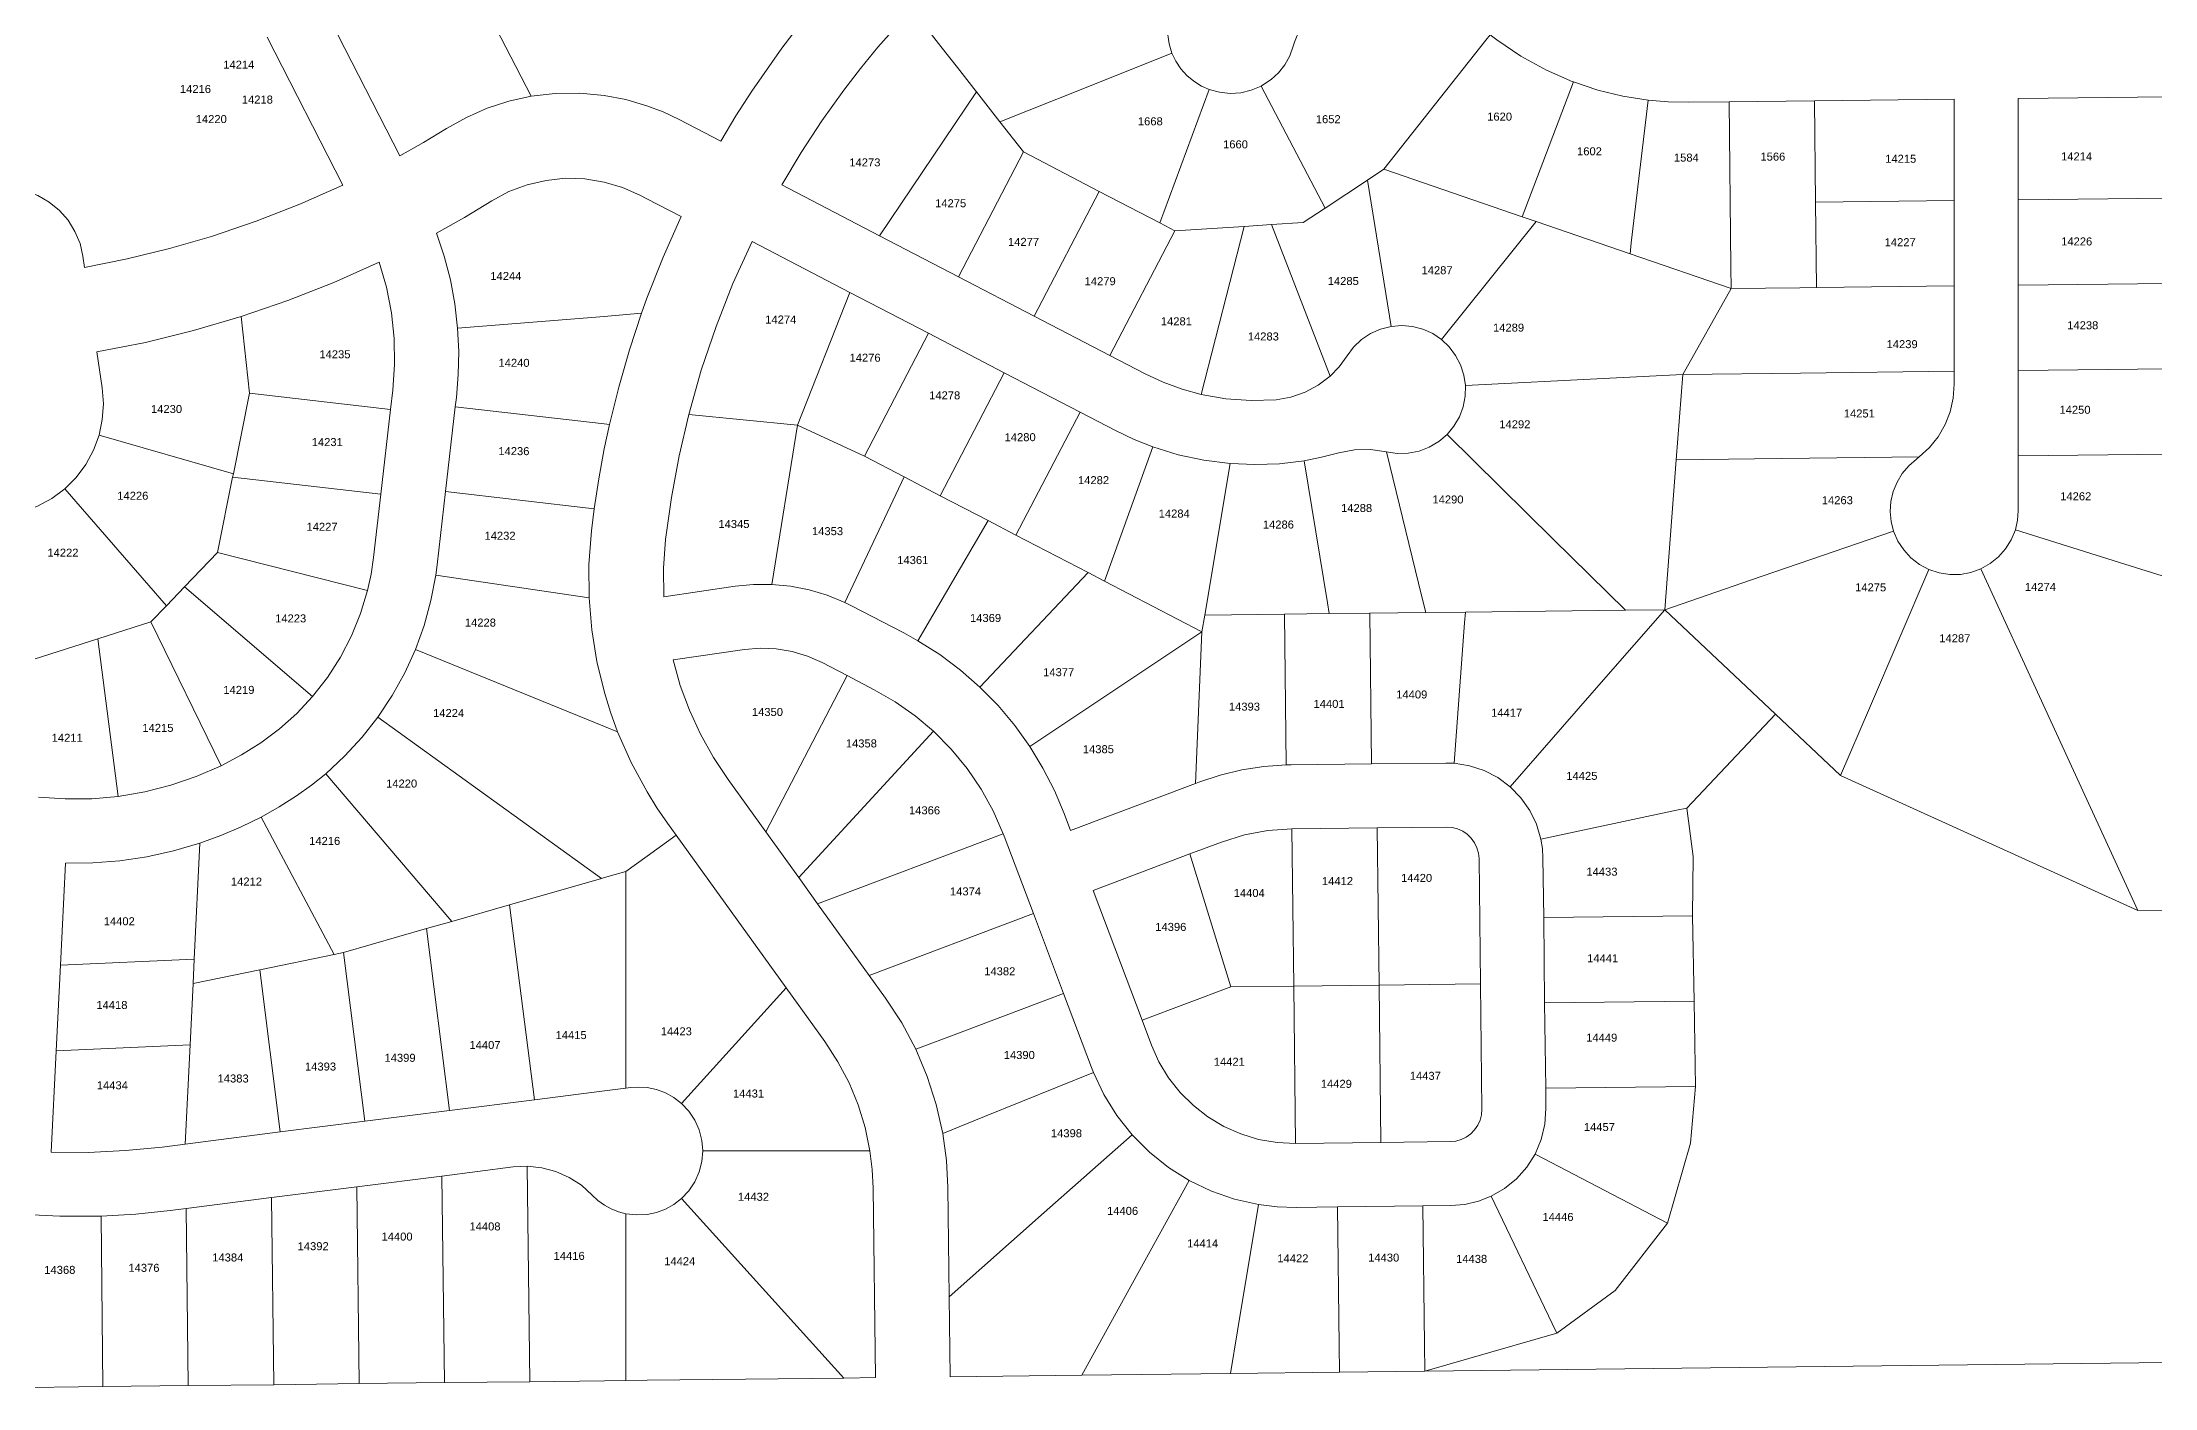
# Model space of a CAD drawing. Header units: feet. Extents: x 865220 to 2866543, y -2240498 to 973965.
# Drawn here: x 2857651 to 2859631, y 963462 to 964723 of the extents above; entities that cross this region are included whole.
import ezdxf
from ezdxf.enums import TextEntityAlignment as Align

# ---------------------------------------------------------------- set-up
doc = ezdxf.new("R2010")
doc.units = ezdxf.units.FT
doc.header["$LTSCALE"] = 0.015
doc.header["$MEASUREMENT"] = 0
doc.layers.add('Dakota County Addresses', color=7, linetype='Continuous')
doc.layers.add('Dakota County Parcels', color=7, linetype='Continuous')
doc.styles.add('Dimensions 100', font='arial.ttf')

# ---------------------------------------------------------------- blocks, each defined once
blk = doc.blocks.new('ACMAP_ANN_TEMPLATE_Dakota County Addresses')
at = {"layer": 'Dakota County Addresses', "style": 'Dimensions 100'}
blk.add_attdef('DakotaCountyAddress', text='', height=50, dxfattribs=at).set_placement((0, 0), align=Align.CENTER)

msp = doc.modelspace()

# ---------------------------------------------------------------- linework, layer by layer
at = {"layer": 'Dakota County Parcels', "lineweight": 5, "ltscale": 100}
for p, q in [((2858023.6, 964839.7), (2858109.4, 964672.4)), ((2857986.5, 964616.6), (2857915.5, 964755)), ((2857933.1, 964589.2), (2857862.1, 964727.7)), ((2858526.8, 964676.5), (2858436, 964541.7)), ((2858548.7, 964648.5), (2858526.8, 964676.5)), ((2858793.5, 964682), (2858853.4, 964567.5)), ((2859086.1, 964685.9), (2859038.2, 964559.5)), ((2859232, 964667.2), (2859312, 964668.1)), ((2859443.1, 964669.7), (2859312, 964668.1)), ((2859313.1, 964573.2), (2859312, 964668.1)), ((2859443.1, 964669.7), (2859443.1, 964574.7)), ((2859642.9, 964672), (2859503.1, 964670.3)), ((2859503.1, 964670.3), (2859503.1, 964575.3)), ((2858248.1, 964650.7), (2858287.2, 964630.4)), ((2858570.8, 964620.2), (2858548.7, 964648.5)), ((2859194.1, 964666.8), (2859232, 964667.2)), ((2858570.8, 964620.2), (2858510, 964503.2)), ((2858641.8, 964583.2), (2858570.8, 964620.2)), ((2858344.4, 964589.4), (2858436, 964541.7)), ((2858893.2, 964593.9), (2858853.4, 964567.5)), ((2858908.6, 964604), (2858893.2, 964593.9)), ((2858915.5, 964456.7), (2858893.2, 964593.9)), ((2859038.2, 964559.5), (2858908.6, 964604)), ((2858641.8, 964583.2), (2858580.9, 964466.3)), ((2858698.5, 964553.7), (2858641.8, 964583.2)), ((2859443.1, 964574.7), (2859313.1, 964573.2)), ((2859314, 964493.2), (2859313.1, 964573.2)), ((2859443.1, 964574.7), (2859443.1, 964494.7)), ((2859642.9, 964577), (2859503.1, 964575.3)), ((2859503.1, 964575.3), (2859503.1, 964495.3)), ((2858712.7, 964546.3), (2858698.5, 964553.7)), ((2858777.5, 964550.4), (2858712.7, 964546.3)), ((2858737.4, 964392.9), (2858777.5, 964550.4)), ((2858803.1, 964552.1), (2858777.5, 964550.4)), ((2858832.8, 964554), (2858803.1, 964552.1)), ((2858803.1, 964552.1), (2858858.2, 964410)), ((2858853.4, 964567.5), (2858832.8, 964554)), ((2859051.3, 964555), (2858962.6, 964444.3)), ((2859051.3, 964555), (2859038.2, 964559.5)), ((2859139.2, 964524.8), (2859051.3, 964555)), ((2858316.5, 964536.3), (2858408.1, 964488.6)), ((2858436, 964541.7), (2858510, 964503.2)), ((2858712.7, 964546.3), (2858651.9, 964429.4)), ((2857689.4, 964522.5), (2857691, 964511.9)), ((2859233.9, 964492.2), (2859139.2, 964524.8)), ((2858510, 964503.2), (2858580.9, 964466.3)), ((2859188.6, 964411.7), (2859233.9, 964492.2)), ((2859314, 964493.2), (2859443.1, 964494.7)), ((2859443.1, 964414.6), (2859443.1, 964494.7)), ((2859642.9, 964497), (2859503.1, 964495.3)), ((2859503.1, 964495.3), (2859503.1, 964415.3)), ((2858408.1, 964488.6), (2858359, 964364)), ((2858408.1, 964488.6), (2858481.8, 964450.3)), ((2857845.6, 964394.1), (2857837.6, 964465.9)), ((2858580.9, 964466.3), (2858651.9, 964429.4)), ((2857707.5, 964399), (2857702.6, 964432.7)), ((2858421.8, 964334.9), (2858481.8, 964450.3)), ((2858481.8, 964450.3), (2858552.8, 964413.3)), ((2858492.8, 964298), (2858552.8, 964413.3)), ((2858552.8, 964413.3), (2858623.8, 964376.4)), ((2858651.9, 964429.4), (2858684.9, 964412.3)), ((2859188.6, 964411.7), (2859120.3, 964408.2)), ((2859188.6, 964411.7), (2859182.5, 964331.7)), ((2859443.1, 964402.4), (2859443.1, 964414.6)), ((2859642.9, 964417), (2859503.1, 964415.3)), ((2859503.1, 964415.3), (2859503.1, 964335.3)), ((2857830.4, 964318.5), (2857845.6, 964394.1)), ((2857845.6, 964394.1), (2857977.8, 964378.9)), ((2857977.8, 964378.9), (2857979.8, 964396.8)), ((2859120.3, 964408.2), (2858984.9, 964401.2)), ((2857968.6, 964299.4), (2857977.8, 964378.9)), ((2858029.3, 964301.9), (2858038.4, 964381.4)), ((2858038.4, 964381.4), (2858039.4, 964389.9)), ((2858359, 964364), (2858257.2, 964374.1)), ((2858563.8, 964261.1), (2858623.8, 964376.4)), ((2858623.8, 964376.4), (2858657.2, 964359)), ((2857830.4, 964318.5), (2857704.5, 964354.8)), ((2858359, 964364), (2858334.9, 964214.8)), ((2858359, 964364), (2858421.8, 964334.9)), ((2858967.8, 964355.4), (2859067.3, 964257.3)), ((2858421.8, 964334.9), (2858458.9, 964315.7)), ((2858646.8, 964217.9), (2858692, 964343.8)), ((2858910.9, 964339.2), (2858944.2, 964203.2)), ((2859182.5, 964331.7), (2859171.8, 964191.1)), ((2859410.2, 964334.3), (2859407.6, 964332.3)), ((2859642.9, 964337), (2859503.1, 964335.3)), ((2859503.1, 964335.3), (2859503.1, 964283.9)), ((2857815.4, 964244.6), (2857829.7, 964315.4)), ((2857829.7, 964315.4), (2857830.4, 964318.5)), ((2857968.6, 964299.4), (2857829.7, 964315.4)), ((2858458.9, 964315.7), (2858403.4, 964197.9)), ((2858458.9, 964315.7), (2858492.8, 964298)), ((2858740.8, 964186.1), (2858764.5, 964328.1)), ((2858833.8, 964330.8), (2858855.7, 964197.4)), ((2857767.6, 964194.8), (2857672.4, 964304.5)), ((2857961.7, 964240), (2857968.6, 964299.4)), ((2858021.3, 964233.1), (2858029.3, 964301.9)), ((2858029.3, 964301.9), (2858168.5, 964285.8)), ((2858492.8, 964298), (2858537.6, 964274.8)), ((2858165.9, 964265), (2858168.5, 964285.8)), ((2858471.9, 964162), (2858537.6, 964274.8)), ((2858537.6, 964274.8), (2858563.8, 964261.1)), ((2858563.8, 964261.1), (2858631.5, 964225.9)), ((2859067.3, 964257.3), (2859134.9, 964190.7)), ((2857784.6, 964212.5), (2857815.4, 964244.6)), ((2857815.4, 964244.6), (2857956.1, 964209)), ((2858020, 964223.4), (2858021.3, 964233.1)), ((2858020, 964223.4), (2858163.7, 964202.1)), ((2858233.7, 964203.3), (2858300.6, 964213.1)), ((2858530, 964118.5), (2858631.5, 964225.9)), ((2858631.5, 964225.9), (2858646.8, 964217.9)), ((2858646.8, 964217.9), (2858738.1, 964170.4)), ((2857753.1, 964179.7), (2857767.6, 964194.8)), ((2857767.6, 964194.8), (2857784.6, 964212.5)), ((2857784.6, 964212.5), (2857904.7, 964109.7)), ((2858403.4, 964197.9), (2858409.7, 964194.7)), ((2858409.7, 964194.7), (2858458.7, 964169.3)), ((2858855.7, 964197.4), (2858857.3, 964187.4)), ((2858944.2, 964203.2), (2858947.8, 964188.5)), ((2857703.5, 964163.9), (2857753.1, 964179.7)), ((2857753.1, 964179.7), (2857818.9, 964044.9)), ((2858738.1, 964170.4), (2858740.8, 964186.1)), ((2858815.4, 964187), (2858740.8, 964186.1)), ((2858857.3, 964187.4), (2858815.4, 964187)), ((2858815.4, 964187), (2858817, 964045.6)), ((2858895.4, 964187.9), (2858857.3, 964187.4)), ((2858947.8, 964188.5), (2858895.4, 964187.9)), ((2858897, 964046.6), (2858895.4, 964187.9)), ((2858985, 964188.9), (2858947.8, 964188.5)), ((2859134.9, 964190.7), (2858985, 964188.9)), ((2859114.5, 964125.5), (2859171.8, 964191.1)), ((2859134.9, 964190.7), (2859171.8, 964191.1)), ((2859171.8, 964191.1), (2859171.8, 964191.1)), ((2857643.6, 964144.8), (2857703.5, 964163.9)), ((2857703.5, 964163.9), (2857722.5, 964016.1)), ((2858242.4, 964144), (2858309.3, 964153.8)), ((2858458.7, 964169.3), (2858471.9, 964162)), ((2858738.1, 964170.4), (2858576.8, 964062.8)), ((2858738.1, 964170.4), (2858731.9, 964028.2)), ((2858382.1, 964141.5), (2858405.5, 964129.3)), ((2858329.3, 963982.9), (2858405.5, 964129.3)), ((2858405.5, 964129.3), (2858431, 964116)), ((2859114.5, 964125.5), (2859026.9, 964025.2)), ((2858175.4, 963939.2), (2857965.9, 964090.5)), ((2858360.2, 963940), (2858486.5, 964077.1)), ((2859192.6, 964005.2), (2859275.6, 964093.1)), ((2859275.6, 964093.1), (2859336.3, 964035.7)), ((2858035.1, 963898.9), (2857917, 964037.4)), ((2858821.6, 964045.7), (2858817, 964045.6)), ((2858821.6, 964045.7), (2858897, 964046.6)), ((2858897, 964046.6), (2858966.6, 964047.4)), ((2858974.4, 964047.2), (2858966.6, 964047.4)), ((2859615.2, 963909), (2859336.3, 964035.7)), ((2858329.3, 963982.9), (2858294, 964032)), ((2858614.9, 963984.1), (2858731.9, 964028.2)), ((2858731.9, 964028.2), (2858735.3, 964029.5)), ((2857924.8, 963867.8), (2857856.4, 963996.7)), ((2858608.9, 964000), (2858614.9, 963984.1)), ((2859198.3, 963959.8), (2859192.6, 964005.2)), ((2858245.3, 963979.8), (2858237.2, 963991.1)), ((2858348.3, 963836.7), (2858245.3, 963979.8)), ((2858360.2, 963940), (2858329.3, 963982.9)), ((2858377.9, 963915.5), (2858551.9, 963981.1)), ((2858551.9, 963981.1), (2858552.8, 963978.8)), ((2858552.8, 963978.8), (2858580.1, 963906.3)), ((2858822.3, 963985.7), (2858902.3, 963986.7)), ((2858822.3, 963985.7), (2858824.1, 963838.3)), ((2858902.3, 963986.7), (2858967.3, 963987.4)), ((2858902.3, 963986.7), (2858904, 963839.2)), ((2857793.7, 963863.4), (2857799, 963972.2)), ((2858636.1, 963927.9), (2858726.7, 963962.1)), ((2858726.7, 963962.1), (2858756.5, 963973.3)), ((2858765.1, 963837.6), (2858726.7, 963962.1)), ((2858997.7, 963957.8), (2858999, 963840.3)), ((2859057.6, 963958.5), (2859058.3, 963902.5)), ((2859197.9, 963904.1), (2859198.3, 963959.8)), ((2857668.3, 963857.9), (2857673, 963953.6)), ((2858089.3, 963914.4), (2858175.4, 963939.2)), ((2858198.1, 963945.7), (2858198.1, 963742.6)), ((2858377.9, 963915.5), (2858360.2, 963940)), ((2858636.1, 963927.9), (2858682, 963806.2)), ((2858011.5, 963892.1), (2858035.1, 963898.9)), ((2858035.1, 963898.9), (2858089.3, 963914.4)), ((2858112.5, 963731.7), (2858089.3, 963914.4)), ((2858426.3, 963848.3), (2858377.9, 963915.5)), ((2858580.1, 963906.3), (2858426.3, 963848.3)), ((2858580.1, 963906.3), (2858608.4, 963831.4)), ((2859197.9, 963904.1), (2859058.3, 963902.5)), ((2859058.3, 963902.5), (2859059.2, 963822.5)), ((2859199.2, 963824.2), (2859197.9, 963904.1)), ((2859615.2, 963909), (2859643, 963909.3)), ((2857933.7, 963869.7), (2858011.5, 963892.1)), ((2858033.1, 963721.6), (2858011.5, 963892.1)), ((2857664.4, 963777.6), (2857668.3, 963857.9)), ((2857668.3, 963857.9), (2857793.7, 963863.4)), ((2857792.6, 963840.7), (2857793.7, 963863.4)), ((2857855.1, 963853.5), (2857924.8, 963867.8)), ((2857924.8, 963867.8), (2857933.7, 963869.7)), ((2857933.7, 963869.7), (2857953.7, 963711.6)), ((2857789.8, 963783.2), (2857792.6, 963840.7)), ((2857792.6, 963840.7), (2857855.1, 963853.5)), ((2857874.4, 963701.5), (2857855.1, 963853.5)), ((2858348.3, 963836.7), (2858250.4, 963728.2)), ((2858384.7, 963786.2), (2858348.3, 963836.7)), ((2858441.5, 963827.1), (2858426.3, 963848.3)), ((2858765.1, 963837.6), (2858682, 963806.2)), ((2858824.1, 963838.3), (2858765.1, 963837.6)), ((2858904, 963839.2), (2858824.1, 963838.3)), ((2858824.1, 963838.3), (2858825.8, 963690.8)), ((2858999, 963840.3), (2858904, 963839.2)), ((2858904, 963839.2), (2858905.8, 963691.7)), ((2858999, 963840.3), (2859000.4, 963722.8)), ((2858608.4, 963831.4), (2858634.6, 963761.9)), ((2859059.2, 963822.5), (2859199.2, 963824.2)), ((2859059.2, 963822.5), (2859060.2, 963742.5)), ((2859200.5, 963744.2), (2859199.2, 963824.2)), ((2858682, 963806.2), (2858690.7, 963783)), ((2857659.8, 963682.7), (2857664.4, 963777.6)), ((2857664.4, 963777.6), (2857789.8, 963783.2)), ((2857789.8, 963783.2), (2857785.3, 963690.2)), ((2858634.6, 963761.9), (2858636.4, 963757.3)), ((2858198.1, 963742.6), (2858202.7, 963743.2)), ((2859060.2, 963742.5), (2859200.5, 963744.2)), ((2859060.2, 963742.5), (2859060.4, 963723.5)), ((2859196, 963691), (2859200.5, 963744.2)), ((2857953.7, 963711.6), (2858033.1, 963721.6)), ((2858033.1, 963721.6), (2858112.5, 963731.7)), ((2857785.3, 963690.2), (2857874.4, 963701.5)), ((2857874.4, 963701.5), (2857953.7, 963711.6)), ((2857763.7, 963687.4), (2857785.3, 963690.2)), ((2858427, 963683.7), (2858270.2, 963683.7)), ((2858825.8, 963690.8), (2858905.8, 963691.7)), ((2858905.8, 963691.7), (2858970.7, 963692.5)), ((2859174.3, 963616.1), (2859050.2, 963680.8)), ((2859174.3, 963616.1), (2859196, 963691)), ((2857946, 963650.1), (2858025.9, 963660.2)), ((2858025.9, 963660.2), (2858092.7, 963668.7)), ((2858025.9, 963660.2), (2858028.2, 963466.5)), ((2858092.7, 963668.7), (2858105.8, 963669.4)), ((2858105.8, 963669.4), (2858108.2, 963467.4)), ((2857786.3, 963629.8), (2857866.2, 963640)), ((2857866.2, 963640), (2857946, 963650.1)), ((2857866.2, 963640), (2857868.2, 963464.6)), ((2857946, 963650.1), (2857948.2, 963465.6)), ((2858250.4, 963639.1), (2858402.4, 963470.8)), ((2858430, 963648.7), (2858432, 963471.2)), ((2858499.9, 963649.6), (2858501.1, 963546.9)), ((2857706.4, 963622.7), (2857708.2, 963462.8)), ((2857771.2, 963627.9), (2857786.3, 963629.8)), ((2857786.3, 963629.8), (2857788.2, 963463.7)), ((2858198.1, 963624.9), (2858198.2, 963468.5)), ((2858826.5, 963630.8), (2858865.2, 963631.3)), ((2858865.2, 963631.3), (2858945.2, 963632.2)), ((2858945.2, 963632.2), (2858971.4, 963632.5)), ((2859125.4, 963552.8), (2859174.3, 963616.1)), ((2858501.1, 963546.9), (2858502, 963472)), ((2859070.7, 963513), (2859125.4, 963552.8)), ((2858947, 963477.2), (2859070.7, 963513)), ((2859643, 963485.3), (2858947, 963477.2)), ((2857616.6, 963461.7), (2857708.2, 963462.8)), ((2857708.2, 963462.8), (2857788.2, 963463.7)), ((2857788.2, 963463.7), (2857868.2, 963464.6)), ((2857868.2, 963464.6), (2857948.2, 963465.6)), ((2857948.2, 963465.6), (2858028.2, 963466.5)), ((2858028.2, 963466.5), (2858108.2, 963467.4)), ((2858402.4, 963470.8), (2858432, 963471.2)), ((2858625.4, 963473.5), (2858502, 963472)), ((2858764.9, 963475.1), (2858625.4, 963473.5)), ((2858867, 963476.3), (2858764.9, 963475.1)), ((2858947, 963477.2), (2858867, 963476.3))]:
    msp.add_line(p, q, dxfattribs=at)
for points in [[(2858870, 964775.1), (2858857.7, 964767.9), (2858846.8, 964758.9), (2858837.5, 964748.2), (2858830, 964736.2), (2858824.7, 964723), (2858823.6, 964719.4)], [(2858344.4, 964589.4), (2858362.5, 964619.7), (2858381.9, 964649.3), (2858402.4, 964678.1), (2858418.1, 964698.6), (2858434.4, 964718.5), (2858466.1, 964754.2)], [(2858509, 964699.4), (2858493.5, 964719.2), (2858466.1, 964754.2)], [(2858710, 964712.9), (2858707.2, 964721.7), (2858705.8, 964731.8), (2858706.1, 964742), (2858708.1, 964752), (2858711.8, 964761.6)], [(2858287.2, 964630.4), (2858301.4, 964654), (2858316.2, 964677.1), (2858344.5, 964717.5), (2858365.1, 964744.3)], [(2859008.1, 964730.1), (2859004.1, 964725.1), (2858972.3, 964684.8), (2858908.6, 964604)], [(2859086.1, 964685.9), (2859085.7, 964686.1), (2859060.8, 964696.9), (2859036.9, 964710), (2859014.4, 964725.2), (2859008.1, 964730.1)], [(2858710, 964712.9), (2858629.6, 964680.8), (2858576.1, 964659.4), (2858548.7, 964648.5)], [(2858744.9, 964678.9), (2858737.7, 964682), (2858730.5, 964686.5), (2858724, 964691.9), (2858718.4, 964698.2), (2858713.6, 964705.3), (2858710, 964712.9)], [(2858823.6, 964719.4), (2858820.3, 964710.4), (2858815.7, 964702), (2858809.8, 964694.5), (2858802.8, 964688), (2858794.9, 964682.7), (2858793.5, 964682)], [(2858526.8, 964676.5), (2858524.4, 964679.6), (2858509, 964699.4)], [(2858030.2, 964642.3), (2858048.8, 964652.6), (2858068.3, 964661.2), (2858088.6, 964667.8), (2858109.4, 964672.4)], [(2858109.4, 964672.4), (2858132.1, 964675.1), (2858155.1, 964675.4), (2858178, 964673.3), (2858198.2, 964669.4), (2858218, 964663.6), (2858233.3, 964657.7), (2858248.1, 964650.7)], [(2858744.9, 964678.9), (2858702.3, 964563.8), (2858698.5, 964553.7)], [(2858793.5, 964682), (2858784.2, 964678.1), (2858774.5, 964675.8), (2858764.5, 964675.1), (2858754.5, 964676.2), (2858744.9, 964678.9)], [(2859156.1, 964668.8), (2859132.4, 964672.6), (2859109, 964678.3), (2859086.1, 964685.9)], [(2859156.1, 964668.8), (2859140.4, 964535), (2859139.2, 964524.8)], [(2859194.1, 964666.8), (2859175.1, 964667.2), (2859156.1, 964668.8)], [(2859234, 964492.3), (2859233.8, 964512.2), (2859232, 964667.2)], [(2857986.5, 964616.6), (2858008.5, 964629.1), (2858030.2, 964642.3)], [(2857809.9, 964541), (2857851.7, 964555.2), (2857892.7, 964571.3), (2857933.1, 964589.2)], [(2858072.5, 964574.4), (2858088.6, 964583), (2858105.7, 964589.5), (2858123.5, 964593.6), (2858141.7, 964595.5), (2858159.9, 964594.9), (2858178, 964592), (2858195, 964586.9), (2858211.2, 964579.8)], [(2857623.7, 964586.1), (2857635.8, 964583.8), (2857647.3, 964579.4), (2857657.9, 964573.3), (2857667.4, 964565.5), (2857675.5, 964556.3), (2857682, 964545.8), (2857686.7, 964534.5), (2857689.4, 964522.5)], [(2858020.9, 964544.2), (2858046.9, 964558.9), (2858072.5, 964574.4)], [(2858211.2, 964579.8), (2858218, 964576.2), (2858250, 964559.6)], [(2858212.8, 964469), (2858218, 964483.2), (2858233.2, 964521.7), (2858250, 964559.6)], [(2857691, 964511.9), (2857731, 964519.9), (2857770.7, 964529.6), (2857809.9, 964541)], [(2858040.6, 964455.1), (2858037.9, 964477.8), (2858033.8, 964500.3), (2858028.1, 964522.5), (2858020.9, 964544.2)], [(2858257.2, 964374.1), (2858268.9, 964415.7), (2858282.8, 964456.7), (2858298.6, 964496.9), (2858316.5, 964536.3)], [(2857837.6, 964465.9), (2857881.4, 964480.9), (2857924.6, 964497.9), (2857967, 964516.8)], [(2857979.8, 964396.8), (2857981.5, 964421), (2857981.1, 964445.4), (2857978.5, 964469.5), (2857973.8, 964493.4), (2857967, 964516.8)], [(2859234, 964492.3), (2859298.2, 964493), (2859314, 964493.2)], [(2857702.6, 964432.7), (2857748.1, 964441.7), (2857793.1, 964452.8), (2857837.6, 964465.9)], [(2858039.4, 964389.9), (2858041.2, 964411.6), (2858041.6, 964433.3), (2858040.6, 964455.1)], [(2858040.6, 964455.1), (2858178, 964466.1), (2858212.8, 964469)], [(2858182.9, 964364.7), (2858191.5, 964399.8), (2858201.5, 964434.6), (2858212.8, 964469)], [(2858915.5, 964456.7), (2858905.5, 964454.2), (2858896.1, 964450), (2858887.6, 964444.3), (2858880.1, 964437.2), (2858874, 964429)], [(2858915.5, 964456.7), (2858925.5, 964457.5), (2858935.4, 964456.6), (2858945.1, 964454), (2858954.3, 964449.9), (2858962.6, 964444.3)], [(2858984.9, 964401.2), (2858983.5, 964411.1), (2858980.4, 964420.6), (2858975.8, 964429.4), (2858969.8, 964437.4), (2858962.6, 964444.3)], [(2858684.9, 964412.3), (2858701.8, 964404.3), (2858719.4, 964397.9), (2858737.4, 964392.9)], [(2858858.2, 964410), (2858866.8, 964418.9), (2858874, 964429)], [(2859188.6, 964411.7), (2859299.1, 964413), (2859443.1, 964414.6)], [(2857704.5, 964354.8), (2857707.6, 964369.3), (2857708.6, 964384.2), (2857707.5, 964399)], [(2858737.4, 964392.9), (2858760.6, 964388.8), (2858784.1, 964387.1), (2858807.6, 964388)], [(2858807.6, 964388), (2858821.5, 964390.3), (2858834.7, 964394.9), (2858847.1, 964401.5), (2858858.2, 964410)], [(2858967.8, 964355.4), (2858974.2, 964363.1), (2858979.3, 964371.8), (2858982.8, 964381.3), (2858984.7, 964391.2), (2858984.9, 964401.2)], [(2859443.1, 964402.4), (2859442.1, 964389.4), (2859439.2, 964376.7), (2859434.4, 964364.6), (2859427.9, 964353.3), (2859419.7, 964343.1), (2859410.2, 964334.3)], [(2858038.4, 964381.4), (2858178, 964365.3), (2858182.9, 964364.7)], [(2858235.4, 964257), (2858240.9, 964296.4), (2858248.1, 964335.4), (2858257.2, 964374.1)], [(2857672.4, 964304.5), (2857683.1, 964315.2), (2857692.1, 964327.3), (2857699.3, 964340.6), (2857704.5, 964354.8)], [(2858168.5, 964285.8), (2858172.9, 964313.9), (2858178, 964341.9), (2858182.9, 964364.7)], [(2858657.2, 964359), (2858674.4, 964350.8), (2858692, 964343.8)], [(2858910.9, 964339.2), (2858921.1, 964337.6), (2858931.4, 964337.8), (2858941.5, 964339.8), (2858951.1, 964343.4), (2858960, 964348.7), (2858967.8, 964355.4)], [(2858692, 964343.8), (2858715.7, 964336.4), (2858739.9, 964331.2), (2858764.5, 964328.1)], [(2858833.8, 964330.8), (2858850.2, 964334), (2858866.4, 964338.2)], [(2858866.4, 964338.2), (2858881.1, 964341.1), (2858896.1, 964341.4), (2858910.9, 964339.2)], [(2859410.2, 964334.3), (2859255.8, 964332.5), (2859182.5, 964331.7)], [(2859386.2, 964264.7), (2859383.9, 964273.8), (2859383.1, 964283.3), (2859383.7, 964292.7), (2859385.8, 964302), (2859389.4, 964310.7), (2859394.3, 964318.9), (2859400.4, 964326.1), (2859407.6, 964332.3)], [(2858764.5, 964328.1), (2858787.6, 964327.1), (2858810.8, 964328), (2858833.8, 964330.8)], [(2857618.1, 964279.8), (2857632.9, 964283), (2857647, 964288.2), (2857660.3, 964295.4), (2857672.4, 964304.5)], [(2859503.1, 964283.9), (2859502.4, 964274.9), (2859500.3, 964266)], [(2858163.7, 964202.1), (2858163.5, 964233.6), (2858165.9, 964265)], [(2858233.7, 964203.3), (2858233.5, 964230.2), (2858235.4, 964257)], [(2859171.8, 964191.1), (2859171.8, 964191.1), (2859252.2, 964218.7), (2859386.2, 964264.7)], [(2859419.3, 964228.8), (2859410.5, 964233.5), (2859402.5, 964239.7), (2859395.7, 964247.1), (2859390.3, 964255.5), (2859386.2, 964264.7)], [(2859500.3, 964266), (2859496.5, 964256.7), (2859491.2, 964248.2), (2859484.6, 964240.6), (2859476.8, 964234.3), (2859468.1, 964229.4)], [(2859643, 964221.3), (2859603, 964233.8), (2859500.3, 964266)], [(2857956.1, 964209), (2857959.4, 964224.4), (2857961.7, 964240)], [(2858001, 964153.7), (2858009.2, 964176.4), (2858015.5, 964199.7), (2858020, 964223.4)], [(2858300.6, 964213.1), (2858317.7, 964214.8), (2858334.9, 964214.8)], [(2858334.9, 964214.8), (2858352.5, 964213.2), (2858370, 964209.7), (2858387, 964204.6), (2858403.4, 964197.9)], [(2859419.3, 964228.8), (2859363.5, 964098.8), (2859336.3, 964035.7)], [(2859468.1, 964229.4), (2859458.6, 964226), (2859448.8, 964224.2), (2859438.8, 964224.1), (2859428.9, 964225.6), (2859419.3, 964228.8)], [(2859615.2, 963909), (2859528.3, 964098.2), (2859468.1, 964229.4)], [(2857904.7, 964109.7), (2857918.6, 964127.5), (2857930.8, 964146.5), (2857941.1, 964166.5), (2857949.6, 964187.4), (2857956.1, 964209)], [(2858190.5, 964076.6), (2858183.8, 964095), (2858178.1, 964113.6), (2858171, 964142.7), (2858166.2, 964172.3), (2858163.7, 964202.1)], [(2858974.4, 964047.2), (2858984.2, 964178.9), (2858985, 964188.9)], [(2859171.8, 964191.1), (2859171.8, 964191.1), (2859275.6, 964093.1)], [(2857965.9, 964090.5), (2857979.3, 964110.6), (2857991, 964131.8), (2858001, 964153.7)], [(2858001, 964153.7), (2858178.1, 964081.7), (2858190.5, 964076.6)], [(2858309.3, 964153.8), (2858324.2, 964155), (2858339.2, 964154.4), (2858354, 964151.9), (2858368.4, 964147.6), (2858382.1, 964141.5)], [(2858471.9, 964162), (2858492.4, 964149), (2858511.8, 964134.5), (2858530, 964118.5)], [(2858294, 964032), (2858280.2, 964052.7), (2858268.2, 964074.4), (2858257.8, 964096.9), (2858249.2, 964120.1), (2858242.4, 964144)], [(2858431, 964116), (2858450.6, 964104.7), (2858469.2, 964091.7), (2858486.5, 964077.1)], [(2858530, 964118.5), (2858547, 964101.2), (2858562.7, 964082.6), (2858576.8, 964062.8)], [(2857856.1, 964066.4), (2857873.6, 964079.4), (2857889.8, 964093.8), (2857904.7, 964109.7)], [(2857917, 964037.4), (2857934.7, 964053.8), (2857951, 964071.5), (2857965.9, 964090.5)], [(2858237.2, 963991.1), (2858227.3, 964005.5), (2858218.1, 964020.3), (2858203.2, 964047.9), (2858190.5, 964076.6)], [(2858486.5, 964077.1), (2858503, 964060.4), (2858517.9, 964042.4), (2858531.1, 964023), (2858542.4, 964002.5), (2858551.9, 963981.1)], [(2857818.9, 964044.9), (2857837.9, 964055), (2857856.1, 964066.4)], [(2858576.8, 964062.8), (2858589.1, 964042.7), (2858599.8, 964021.7), (2858608.9, 964000)], [(2857722.5, 964016.1), (2857747.4, 964020.3), (2857771.9, 964026.5), (2857795.7, 964034.8), (2857818.9, 964044.9)], [(2857889.6, 964016.6), (2857903.6, 964026.6), (2857917, 964037.4)], [(2858817, 964045.6), (2858796.2, 964044.1), (2858775.5, 964040.9), (2858755.1, 964036), (2858735.3, 964029.5)], [(2859026.9, 964025.2), (2859015.2, 964033.8), (2859002.4, 964040.4), (2858988.7, 964044.9), (2858974.4, 964047.2)], [(2857647.9, 964015.5), (2857672.7, 964013.7), (2857697.7, 964013.9), (2857722.5, 964016.1)], [(2857856.4, 963996.7), (2857873.2, 964006.2), (2857889.6, 964016.6)], [(2859055.7, 963976.1), (2859051.6, 963990), (2859045.3, 964003), (2859037, 964014.8), (2859026.9, 964025.2)], [(2857799, 963972.2), (2857818.6, 963979.3), (2857837.7, 963987.5), (2857856.4, 963996.7)], [(2859055.7, 963976.1), (2859182.8, 964003.1), (2859192.6, 964005.2)], [(2858198.1, 963945.7), (2858218.1, 963960.1), (2858245.3, 963979.8)], [(2858822.3, 963985.7), (2858799.9, 963984.2), (2858777.9, 963980), (2858756.5, 963973.3)], [(2858997.7, 963957.8), (2858997.1, 963963), (2858995.7, 963968), (2858993.5, 963972.7), (2858990.4, 963977), (2858986.7, 963980.6), (2858982.4, 963983.6), (2858977.6, 963985.7), (2858972.5, 963987), (2858967.3, 963987.4)], [(2859057.6, 963958.5), (2859057.1, 963967.4), (2859055.7, 963976.1)], [(2857673, 963953.6), (2857698.6, 963953.8), (2857724.1, 963955.8), (2857749.4, 963959.5), (2857774.4, 963965), (2857799, 963972.2)], [(2858175.4, 963939.2), (2858178.1, 963940), (2858198.1, 963945.7)], [(2858469.9, 963779.2), (2858456.8, 963803.8), (2858441.5, 963827.1)], [(2858608.4, 963831.4), (2858500.8, 963790.8), (2858469.9, 963779.2)], [(2858427, 963683.7), (2858422.4, 963705.6), (2858415.9, 963727), (2858407.4, 963747.6), (2858396.9, 963767.4), (2858384.7, 963786.2)], [(2858495.2, 963700.1), (2858489.1, 963727.2), (2858480.7, 963753.6), (2858469.9, 963779.2)], [(2858690.7, 963783), (2858697.8, 963767.2), (2858706.8, 963752.3), (2858717.6, 963738.6), (2858730, 963726.3), (2858743.7, 963715.6), (2858758.6, 963706.7), (2858774.6, 963699.7), (2858791.2, 963694.6), (2858808.4, 963691.7), (2858825.8, 963690.8)], [(2858112.5, 963731.7), (2858178.1, 963740), (2858198.1, 963742.6)], [(2858202.7, 963743.2), (2858210.4, 963743.6), (2858218.1, 963743.1), (2858226.9, 963741.3), (2858235.4, 963738.1), (2858243.3, 963733.7), (2858250.4, 963728.2)], [(2858495.2, 963700.1), (2858534.4, 963716), (2858636.4, 963757.3)], [(2858636.4, 963757.3), (2858646.2, 963736.5), (2858658.3, 963717), (2858672.6, 963698.9)], [(2858250.4, 963728.2), (2858257.3, 963720.9), (2858262.8, 963712.5), (2858266.9, 963703.4), (2858269.4, 963693.6), (2858270.2, 963683.7)], [(2858970.7, 963692.5), (2858975.9, 963693), (2858981, 963694.4), (2858985.7, 963696.7), (2858989.9, 963699.7), (2858993.6, 963703.5), (2858996.5, 963707.8), (2858998.7, 963712.5), (2859000, 963717.6), (2859000.4, 963722.8)], [(2859050.2, 963680.8), (2859055.9, 963694.4), (2859059.3, 963708.8), (2859060.4, 963723.5)], [(2858499.9, 963649.6), (2858498.6, 963674.9), (2858495.2, 963700.1)], [(2858501.1, 963546.9), (2858590.3, 963626), (2858672.6, 963698.9)], [(2858672.6, 963698.9), (2858688.8, 963682.6), (2858706.7, 963668.3), (2858726.2, 963656)], [(2857659.8, 963682.7), (2857694.5, 963682.4), (2857729.2, 963684), (2857763.7, 963687.4)], [(2858270.2, 963683.7), (2858269.4, 963673.7), (2858266.9, 963664), (2858262.8, 963654.8), (2858257.3, 963646.4), (2858250.4, 963639.1)], [(2858430, 963648.7), (2858429.1, 963666.3), (2858427, 963683.7)], [(2859009.2, 963641.3), (2859021.7, 963648.6), (2859032.9, 963657.7), (2859042.5, 963668.6), (2859050.2, 963680.8)], [(2858105.8, 963669.4), (2858119.4, 963668), (2858132.6, 963664.4), (2858145.1, 963658.9), (2858156.6, 963651.5), (2858166.7, 963642.3)], [(2858198.1, 963624.9), (2858191.2, 963626.8), (2858184.5, 963629.5), (2858178.1, 963633), (2858172.1, 963637.3), (2858166.7, 963642.3)], [(2858250.4, 963639.1), (2858243.3, 963633.6), (2858235.4, 963629.2), (2858227, 963626), (2858218.1, 963624.2), (2858208.1, 963623.7), (2858198.1, 963624.9)], [(2858625.4, 963473.5), (2858673, 963559.8), (2858726.2, 963656)], [(2858726.2, 963656), (2858746.9, 963646.1), (2858768.6, 963638.5), (2858791.1, 963633.5)], [(2858971.4, 963632.5), (2858984.4, 963633.6), (2858997.1, 963636.5), (2859009.2, 963641.3)], [(2859070.7, 963513), (2859066.3, 963522.1), (2859009.2, 963641.3)], [(2857629.2, 963624.4), (2857667.7, 963622.5), (2857706.4, 963622.7)], [(2857706.4, 963622.7), (2857738.9, 963624.6), (2857771.2, 963627.9)], [(2858764.9, 963475.1), (2858771.5, 963515.1), (2858791.1, 963633.5)], [(2858791.1, 963633.5), (2858808.7, 963631.4), (2858826.5, 963630.8)], [(2858865.2, 963631.3), (2858866.8, 963501.3), (2858867, 963476.3)], [(2858945.2, 963632.2), (2858946.7, 963502.2), (2858947, 963477.2)], [(2858108.2, 963467.4), (2858178.2, 963468.2), (2858198.2, 963468.5)], [(2858198.2, 963468.5), (2858218.2, 963468.7), (2858402.4, 963470.8)]]:
    msp.add_lwpolyline(points, dxfattribs=at)

# ---------------------------------------------------------------- block references
at = {"layer": 'Dakota County Addresses', "lineweight": 5, "ltscale": 100, "xscale": 0.15, "yscale": 0.15, "zscale": 0.15}
for p, values in [((2857835.5, 964698.3), {'DakotaCountyAddress': '14214'}), ((2857794.9, 964675.5), {'DakotaCountyAddress': '14216'}), ((2857852.9, 964665.6), {'DakotaCountyAddress': '14218'}), ((2857809.7, 964647.3), {'DakotaCountyAddress': '14220'}), ((2858689.7, 964645.2), {'DakotaCountyAddress': '1668'}), ((2858856.4, 964647.2), {'DakotaCountyAddress': '1652'}), ((2859017, 964649.6), {'DakotaCountyAddress': '1620'}), ((2858769.5, 964623.6), {'DakotaCountyAddress': '1660'}), ((2858422.2, 964606.7), {'DakotaCountyAddress': '14273'}), ((2859101.2, 964617.1), {'DakotaCountyAddress': '1602'}), ((2859192, 964611.2), {'DakotaCountyAddress': '1584'}), ((2859273.1, 964612.1), {'DakotaCountyAddress': '1566'}), ((2859392.9, 964610.1), {'DakotaCountyAddress': '14215'}), ((2859557.7, 964612.3), {'DakotaCountyAddress': '14214'}), ((2858502.6, 964568.4), {'DakotaCountyAddress': '14275'}), ((2858570.9, 964532.2), {'DakotaCountyAddress': '14277'}), ((2859392.4, 964531.9), {'DakotaCountyAddress': '14227'}), ((2859557.8, 964532.6), {'DakotaCountyAddress': '14226'}), ((2858958.4, 964505.6), {'DakotaCountyAddress': '14287'}), ((2858085.8, 964500.2), {'DakotaCountyAddress': '14244'}), ((2858642.7, 964495.3), {'DakotaCountyAddress': '14279'}), ((2858870.5, 964495.5), {'DakotaCountyAddress': '14285'}), ((2858343.4, 964459.4), {'DakotaCountyAddress': '14274'}), ((2858714.1, 964457.7), {'DakotaCountyAddress': '14281'}), ((2858795.6, 964443.5), {'DakotaCountyAddress': '14283'}), ((2859025.4, 964451.8), {'DakotaCountyAddress': '14289'}), ((2859563.5, 964454), {'DakotaCountyAddress': '14238'}), ((2857925.6, 964426.8), {'DakotaCountyAddress': '14235'}), ((2858422.4, 964423.6), {'DakotaCountyAddress': '14276'}), ((2859394.2, 964436.3), {'DakotaCountyAddress': '14239'}), ((2858093.4, 964418.8), {'DakotaCountyAddress': '14240'}), ((2858497, 964388.3), {'DakotaCountyAddress': '14278'}), ((2857767.8, 964375.5), {'DakotaCountyAddress': '14230'}), ((2859354.1, 964371.3), {'DakotaCountyAddress': '14251'}), ((2859556.2, 964374.8), {'DakotaCountyAddress': '14250'}), ((2857918.4, 964344.5), {'DakotaCountyAddress': '14231'}), ((2858567.7, 964349.1), {'DakotaCountyAddress': '14280'}), ((2859031.3, 964361.2), {'DakotaCountyAddress': '14292'}), ((2858093.3, 964336), {'DakotaCountyAddress': '14236'}), ((2858636.5, 964308.8), {'DakotaCountyAddress': '14282'}), ((2857736.2, 964294.2), {'DakotaCountyAddress': '14226'}), ((2858968.6, 964290.7), {'DakotaCountyAddress': '14290'}), ((2859333.5, 964290), {'DakotaCountyAddress': '14263'}), ((2859556.9, 964293.7), {'DakotaCountyAddress': '14262'}), ((2857913.5, 964265.1), {'DakotaCountyAddress': '14227'}), ((2858299.5, 964267.7), {'DakotaCountyAddress': '14345'}), ((2858712.1, 964277.5), {'DakotaCountyAddress': '14284'}), ((2858809.7, 964267.2), {'DakotaCountyAddress': '14286'}), ((2858883, 964282.7), {'DakotaCountyAddress': '14288'}), ((2858080.3, 964256.7), {'DakotaCountyAddress': '14232'}), ((2858387.2, 964261), {'DakotaCountyAddress': '14353'}), ((2857670.7, 964240.8), {'DakotaCountyAddress': '14222'}), ((2858467.1, 964233.9), {'DakotaCountyAddress': '14361'}), ((2859364.7, 964208.3), {'DakotaCountyAddress': '14275'}), ((2859523.8, 964208.7), {'DakotaCountyAddress': '14274'}), ((2857884.1, 964179.2), {'DakotaCountyAddress': '14223'}), ((2858061.9, 964175.3), {'DakotaCountyAddress': '14228'}), ((2858535.3, 964179.6), {'DakotaCountyAddress': '14369'}), ((2859443.6, 964160.6), {'DakotaCountyAddress': '14287'}), ((2858603.8, 964128.8), {'DakotaCountyAddress': '14377'}), ((2857835.6, 964112.2), {'DakotaCountyAddress': '14219'}), ((2858934.7, 964107.9), {'DakotaCountyAddress': '14409'}), ((2858032.1, 964090.5), {'DakotaCountyAddress': '14224'}), ((2858330.9, 964091.5), {'DakotaCountyAddress': '14350'}), ((2858777.9, 964096.5), {'DakotaCountyAddress': '14393'}), ((2858857.2, 964099.1), {'DakotaCountyAddress': '14401'}), ((2859023.6, 964090.8), {'DakotaCountyAddress': '14417'}), ((2857674.7, 964067.3), {'DakotaCountyAddress': '14211'}), ((2857759.7, 964076.6), {'DakotaCountyAddress': '14215'}), ((2858418.9, 964062), {'DakotaCountyAddress': '14358'}), ((2858641, 964056.6), {'DakotaCountyAddress': '14385'}), ((2859094.1, 964031.6), {'DakotaCountyAddress': '14425'}), ((2857988.1, 964024.4), {'DakotaCountyAddress': '14220'}), ((2858478.1, 963999.3), {'DakotaCountyAddress': '14366'}), ((2857916, 963970.6), {'DakotaCountyAddress': '14216'}), ((2857842.7, 963932.5), {'DakotaCountyAddress': '14212'}), ((2858865.1, 963933), {'DakotaCountyAddress': '14412'}), ((2858939.2, 963935.9), {'DakotaCountyAddress': '14420'}), ((2859112.9, 963941.8), {'DakotaCountyAddress': '14433'}), ((2858516.5, 963923.3), {'DakotaCountyAddress': '14374'}), ((2858782.4, 963921.8), {'DakotaCountyAddress': '14404'}), ((2857723.5, 963895.3), {'DakotaCountyAddress': '14402'}), ((2858708.9, 963890), {'DakotaCountyAddress': '14396'}), ((2859113.6, 963860.6), {'DakotaCountyAddress': '14441'}), ((2858548.6, 963848.4), {'DakotaCountyAddress': '14382'}), ((2857716.6, 963816.8), {'DakotaCountyAddress': '14418'}), ((2858245.5, 963792.1), {'DakotaCountyAddress': '14423'}), ((2858066.2, 963779.3), {'DakotaCountyAddress': '14407'}), ((2858146.9, 963788.6), {'DakotaCountyAddress': '14415'}), ((2858566.9, 963769.9), {'DakotaCountyAddress': '14390'}), ((2859112.7, 963786.2), {'DakotaCountyAddress': '14449'}), ((2857912.1, 963759.1), {'DakotaCountyAddress': '14393'}), ((2857986.6, 963767.3), {'DakotaCountyAddress': '14399'}), ((2858763.7, 963763.6), {'DakotaCountyAddress': '14421'}), ((2858947.4, 963750.4), {'DakotaCountyAddress': '14437'}), ((2857717, 963741.5), {'DakotaCountyAddress': '14434'}), ((2857830.2, 963747.9), {'DakotaCountyAddress': '14383'}), ((2858313.2, 963733.8), {'DakotaCountyAddress': '14431'}), ((2858864, 963742.9), {'DakotaCountyAddress': '14429'}), ((2858611.1, 963696.6), {'DakotaCountyAddress': '14398'}), ((2859110.5, 963702.4), {'DakotaCountyAddress': '14457'}), ((2858317.8, 963637), {'DakotaCountyAddress': '14432'}), ((2858663.7, 963623.8), {'DakotaCountyAddress': '14406'}), ((2859071.7, 963618.1), {'DakotaCountyAddress': '14446'}), ((2857983.8, 963599.7), {'DakotaCountyAddress': '14400'}), ((2858066.2, 963609.2), {'DakotaCountyAddress': '14408'}), ((2858738.7, 963593.3), {'DakotaCountyAddress': '14414'}), ((2857825.2, 963580.1), {'DakotaCountyAddress': '14384'}), ((2857905.2, 963590.7), {'DakotaCountyAddress': '14392'}), ((2858145.1, 963581.6), {'DakotaCountyAddress': '14416'}), ((2858248.7, 963576.6), {'DakotaCountyAddress': '14424'}), ((2858823.3, 963579.3), {'DakotaCountyAddress': '14422'}), ((2858908.4, 963580), {'DakotaCountyAddress': '14430'}), ((2858990.8, 963578.8), {'DakotaCountyAddress': '14438'}), ((2857667.8, 963568.5), {'DakotaCountyAddress': '14368'}), ((2857746.6, 963570.4), {'DakotaCountyAddress': '14376'})]:
    msp.add_blockref('ACMAP_ANN_TEMPLATE_Dakota County Addresses', p, dxfattribs=at).add_auto_attribs(values)

doc.saveas('drawing.dxf')
